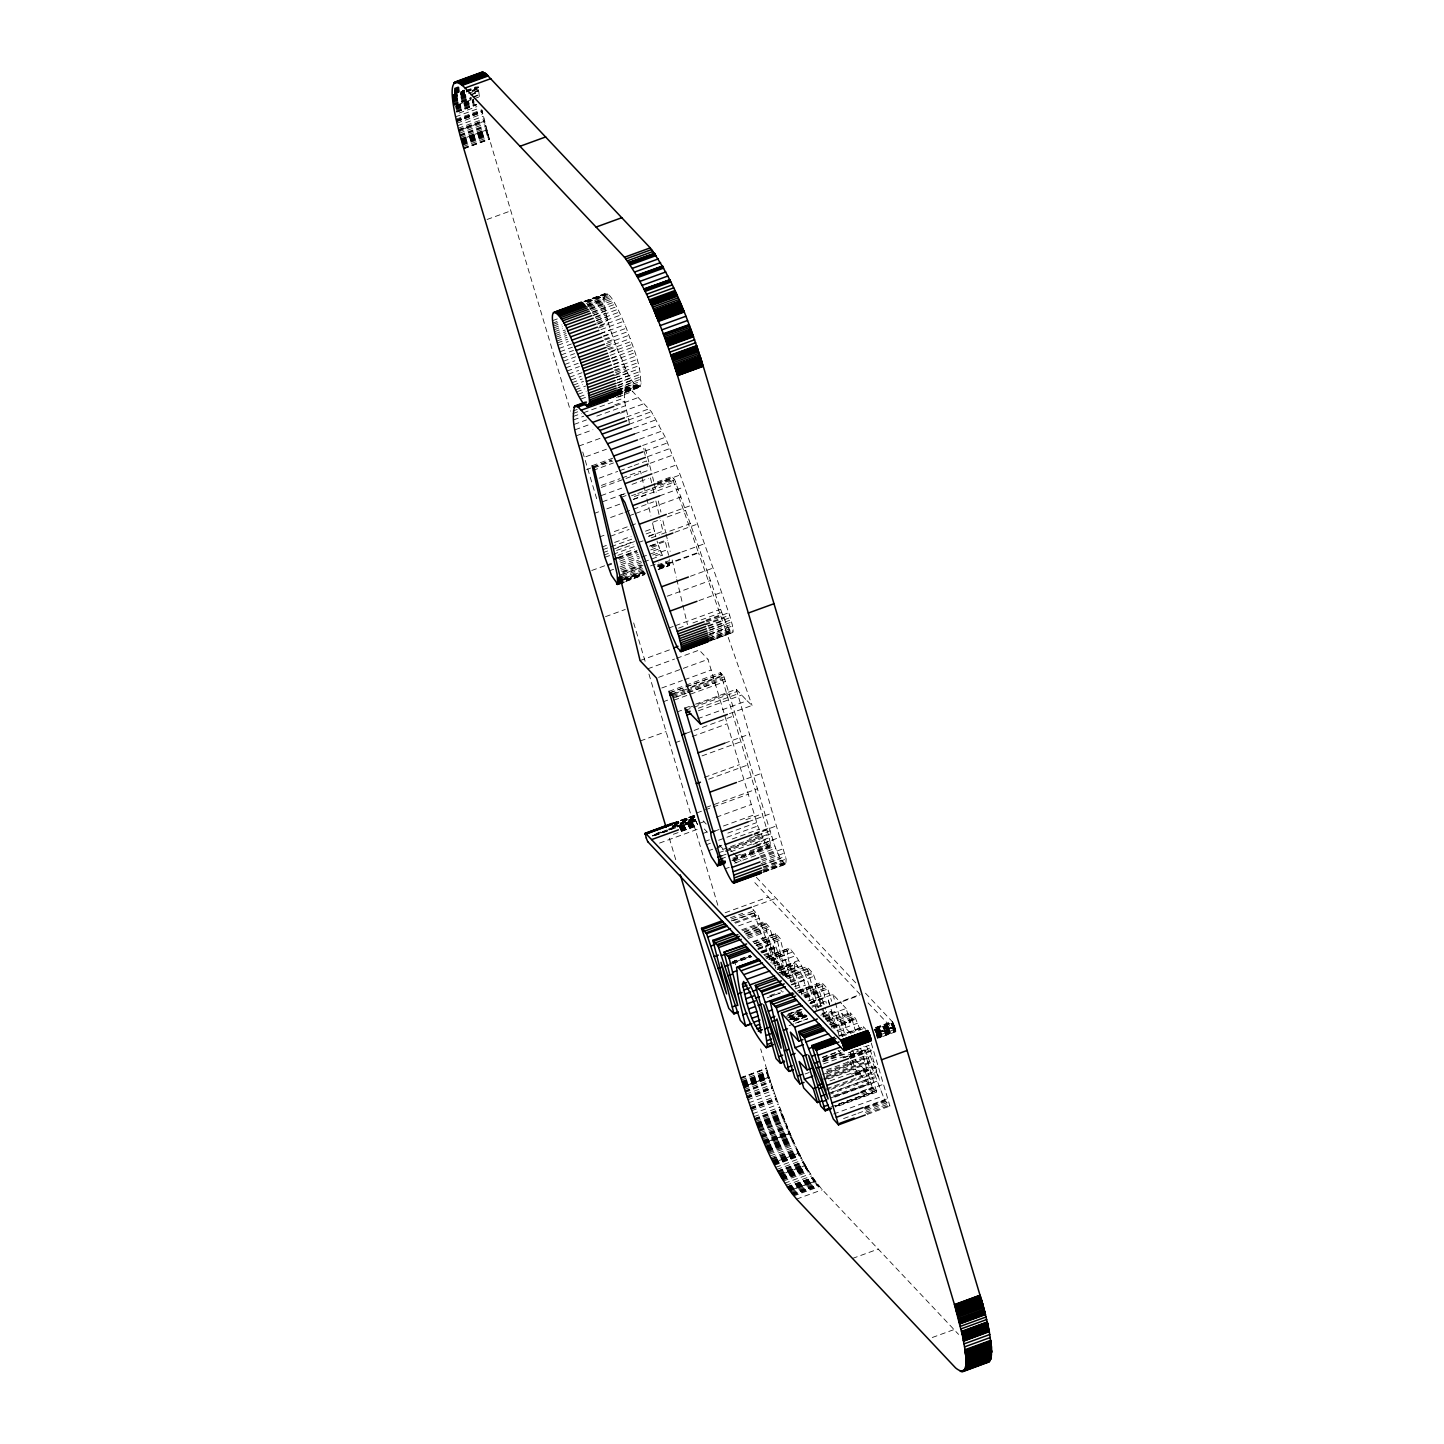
<?xml version="1.0" encoding="UTF-8"?>
<svg xmlns="http://www.w3.org/2000/svg" width="1444" height="1444" viewBox="0 0 1444 1444"><rect width="100%" height="100%" fill="white"/><g stroke="black" fill="none" stroke-linecap="round" stroke-linejoin="round"><path stroke-width="0.75" stroke-dasharray="5 3.75" d="M801.925 994.97L794.958 971.433L794.326 962.661L797.629 965.982L802.341 976.126L811.239 1004.248M603.863 298.727C607.076 279.27 624.963 325.423 626.371 328.167C632.689 346.921 642.454 366.595 640.378 386.721C628.23 384.339 624.729 362.336 618.537 352.3C612.076 335.008 605.198 317.319 603.863 298.727L587.401 304.72M629.367 423.2C627.743 411.666 621.371 398.616 626.191 387.281L629.584 388.255L651.388 411.702L665.287 437.279L680.214 474.914L729.617 615.18L732.595 625.902L732.92 632.418L709.961 641.064M658.59 569.496L669.24 565.651L669.33 558.99M731.873 860.678L769.652 847.177L770.302 843.097L768.244 834.217L720.43 672.633L685.449 685.358M877.248 1038.254L895.767 1031.215L878.818 1037.767M762.775 872.591L785.843 864.252L786.132 859.054L736.278 689.329L693.066 705.069M895.749 1031.666L879.125 1037.893M795.951 987.317L788.28 958.942L787.558 950.82L789.218 948.185C805.337 964.249 809.633 989.05 816.546 1010.114M895.677 1031.846L867.808 1002.623M871.292 1043.11L889.937 1106.14L884.775 1100.292L863.801 1046.467M860.101 1029.897L855.534 1018.453L850.155 1012.749L855.299 1030.529M454.427 88.21L458.38 86.766M454.373 89.005L460.311 86.857M454.337 89.853L460.275 87.687M454.318 90.43L460.257 88.283M454.318 90.9L460.257 88.734M454.3 91.369L462.224 88.481M454.318 91.73L462.224 88.68M454.318 91.947L462.242 89.077M454.318 92.254L462.242 89.384M454.337 92.56L462.242 89.69M454.337 92.921L462.261 90.033M454.355 93.3L462.279 90.412M454.373 93.698L464.264 90.088M454.373 93.824L464.264 90.214M452.405 94.907L464.282 90.593M452.441 95.484L464.318 91.153M466.304 90.43L476.195 86.839M452.477 96.062L464.354 91.73M466.34 91.008L478.217 86.694L479.444 97.308M452.513 96.549L464.372 92.055M466.376 91.514L478.253 87.2M452.532 96.802L464.408 92.416M466.394 91.766L478.253 87.38M452.568 97.289L464.427 92.669M466.394 91.947L478.271 87.633M452.586 97.578L464.463 93.264M472.387 90.376L478.325 88.228L472.405 90.665M452.622 97.867L464.481 93.373M452.658 98.354L464.535 94.04M472.459 91.153L478.397 89.005M452.73 99.113L466.592 94.059M468.56 93.337L478.469 89.745M452.802 99.871L466.665 94.817M474.571 91.947L478.542 90.503M452.856 100.304L464.715 95.882M474.625 92.38L478.578 90.846L474.661 92.759M452.893 100.683L466.719 95.358M452.947 101.08L468.777 95.322M470.762 94.6L478.668 91.712M453.001 101.495L468.831 95.719M470.816 94.997L478.722 92.127M453.091 102.199L468.921 96.441M453.199 103.102L469.029 97.344M453.326 104.022L471.141 97.542M473.127 96.82L479.047 94.654M453.398 104.509L471.195 97.921M473.181 97.308L479.101 95.033M453.452 104.907L471.267 98.427M453.542 105.556L471.358 99.058M457.604 104.762L479.372 96.838M455.69 105.954L473.506 99.474M455.762 106.333L473.578 99.853M455.835 106.856L473.632 100.232M455.889 107.145L473.704 100.665M455.961 107.614L473.776 101.116M456.033 108.065L473.849 101.585M456.087 108.372L473.885 101.784M456.16 108.751L473.939 102.073M456.268 109.347L474.083 102.867M456.43 110.249L474.228 103.769M456.593 111.152L474.408 104.672M456.683 111.675L476.448 104.365M456.719 111.838L476.502 104.636M456.773 112.109L476.556 104.907M459.084 113.065L476.881 106.585M455.582 116.82L479.336 108.174M456.087 119.184L481.809 109.816L488.866 137.144L570.542 411.107M456.304 120.195L482.043 110.827M456.34 120.339L482.061 110.971M456.448 120.827L482.115 111.206M456.503 121.079L482.224 111.729M456.575 121.368L482.296 112M456.629 121.657L482.368 112.289M456.99 123.173L482.711 113.823M457.567 125.7L483.307 116.332M458.199 128.281L483.939 118.913M458.524 129.617L484.263 120.249M458.614 129.942L484.336 120.574M458.705 130.285L484.426 120.917M458.759 130.501L484.48 121.134L458.813 130.736M459.048 131.639L484.769 122.271M459.445 133.191L485.166 123.823M459.86 134.743L485.581 125.375M460.04 135.447L485.78 126.079M460.221 136.133L485.96 126.783M460.564 137.397L486.303 128.047M460.925 138.678L486.646 129.31M461.069 139.256L486.808 129.888L461.123 139.418M461.196 139.689L486.935 130.339M461.322 140.104L487.007 130.61M461.376 140.357L487.115 130.989M461.502 140.808L487.242 131.44M461.629 141.259L487.368 131.909M461.791 141.783L487.512 132.433M461.954 142.378L487.675 133.01M462.116 142.956L487.855 133.588M462.261 143.461L488 134.093M462.387 143.877L488.108 134.509M462.567 144.508L488.234 134.942M462.766 145.194L488.487 135.826M463.145 146.494L488.866 137.144M463.542 147.829L489.263 138.462M463.759 148.606L489.462 139.147M463.795 148.696L489.516 139.328M487.079 219.47L510.833 210.842M584.242 301.291L605.848 293.258M583.881 301.597L606.516 293.367M585.957 301.128L604.476 294.395M586.697 301.236L607.274 293.746M585.668 301.922L604.206 295.19M587.546 301.868L608.141 294.377M587.546 302.175L604.007 296.182M586.444 303.547L609.079 295.316M587.347 304.594L610 296.363M587.419 305.749L603.899 299.756M588.304 305.821L610.938 297.572M587.491 306.796L603.953 300.803M552.583 320.64L558.756 318.384M589.278 307.193L611.931 298.962M589.766 308.33L604.17 303.078M590.307 308.745L612.942 300.496M552.871 323.059L556.987 321.561M589.91 309.576L604.332 304.323M553.07 324.449L559.243 322.211M591.354 310.424L613.989 302.193M553.341 326.127L559.514 323.889M592.455 311.904L604.801 307.41M592.527 312.464L615.162 304.215M553.666 327.896L561.896 324.9M592.78 313.673L605.126 309.178M593.881 314.9L616.516 306.67M554.045 329.755L562.276 326.759M593.141 315.532L605.505 311.038M554.46 331.705L562.691 328.709M595.632 316.723L605.92 312.969M595.253 317.536L617.888 309.305M554.929 333.726L565.218 329.99M596.083 318.745L606.39 315.009M596.643 320.333L619.296 312.103M555.362 335.55L565.651 331.795M596.534 320.568L606.823 316.814M555.814 337.318L566.102 333.582M596.986 322.337L607.274 318.601M598.051 323.294L620.703 315.045M556.301 339.159L566.589 335.405M597.473 324.178L607.762 320.424M556.824 341.037L567.113 337.3M600.036 325.315L608.285 322.319M599.459 326.362L622.111 318.131M557.366 342.968L567.654 339.232M598.538 327.987L608.827 324.25M558.034 345.224L568.322 341.488M600.903 329.611L623.537 321.362M559.027 348.491L571.373 343.997M600.199 333.51L610.487 329.755M600.271 333.708L624.963 324.719M560.055 351.722L572.402 347.228M603.285 335.983L611.516 332.986M603.736 336.398L626.371 328.167M561.12 354.935L573.485 350.441M604.35 339.214L612.581 336.217M605.126 339.918L627.761 331.669M562.221 358.13L574.568 353.636M607.509 341.65L613.682 339.394M606.48 343.473L629.115 335.243M563.341 361.271L575.687 356.776M606.57 345.531L614.801 342.535M605.65 347.553L630.342 338.564M564.55 364.538L574.838 360.783M607.78 348.798L616.01 345.802M608.718 349.647L631.353 341.398M565.795 367.823L578.16 363.328M611.083 351.343L617.256 349.087M609.693 352.462L632.328 344.232M567.077 371.036L579.423 366.541M610.289 355.296L633.284 347.065M611.534 358.112L634.187 349.863M568.34 374.158L578.647 370.422M611.57 358.437L619.801 355.441M612.4 360.91L635.053 352.661M569.622 377.209L581.986 372.714M612.852 361.469L621.082 358.473M613.411 364.285L636.064 356.054M570.903 380.097L581.192 376.361M614.115 364.375L622.364 361.379M572.059 382.678L582.347 378.924M613.231 367.697L623.519 363.942M614.368 367.715L637.021 359.466M573.214 385.151L583.502 381.397M614.368 370.169L624.674 366.415M615.234 370.982L637.869 362.733M574.351 387.515L582.582 384.519M615.505 372.534L625.812 368.78M615.992 374.086L638.627 365.837M575.47 389.754L585.759 386.017M614.584 375.53L626.931 371.036M614.584 377.768L639.277 368.78M576.571 391.884L584.802 388.887M615.667 377.642L628.032 373.148M617.202 379.808L639.854 371.577M577.889 394.32L586.12 391.324M617.003 380.079L629.349 375.584M617.689 382.57L640.342 374.339M579.351 396.847L587.582 393.851M616.408 383.364L630.811 378.129M618.068 385.097L640.703 376.866M580.741 399.085L586.914 396.847M617.797 385.602L632.201 380.368M618.321 387.389L640.956 379.14M617.039 388.255L633.519 382.263M616.389 390.169L641.082 381.18M618.267 389.826L634.728 383.833M617.96 390.277L626.191 387.281M617.364 390.855L627.671 387.118M617.111 391.468L625.342 388.472M616.408 391.938L641.1 382.949M617.31 391.775L635.847 385.025M616.353 392.967L641.046 383.978M616.57 393.111L636.678 385.963M618.339 392.912L640.974 384.664M616.48 393.833L637.057 386.342M618.231 393.526L640.883 385.295M616.841 394.158L637.436 386.667M617.202 394.447L640.739 385.837M573.033 410.98L577.167 409.482M617.653 394.717L640.576 386.306M617.743 394.97L640.378 386.721M616.624 395.746L640.071 387.136M616.299 397.407L632.761 391.414M572.979 413.525L579.152 411.287M618.249 397.046L624.44 394.808M573.124 416.504L581.354 413.507M583.412 412.767L624.584 397.786M573.467 419.933L583.773 416.197M614.639 404.952L624.927 401.215M615.866 405.692L638.501 397.443M574.134 424.41L586.481 419.915M596.787 416.161L625.595 405.674M621.624 411.829L644.277 403.58M575.145 429.752L589.549 424.5M620.415 413.273L626.606 411.017M626.479 417.063L649.114 408.814M576.445 435.745L592.906 429.752M628.754 419.933L651.388 411.702M629.115 424.283L653.807 415.294M578.882 446.052L601.516 437.821M633.772 427.893L656.406 419.644M634.566 433.904L659.276 424.915M585.831 456.719L606.426 449.228M639.638 439.156L662.291 430.908M642.634 445.51L665.287 437.279M592.112 465.708L612.707 458.217M593.087 466.737L611.624 459.986M586.589 469.571L590.704 468.073M592.762 467.333L611.299 460.582M594.116 467.82L612.635 461.087M645.107 451.033L667.742 442.803M592.906 470.437L613.483 462.946M647.49 456.683L670.124 448.434M599.17 478.181L617.689 471.43M619.747 470.69L632.093 466.195M634.151 465.437L646.515 460.943L647.796 466.484M650.143 463.289L672.796 455.04M601.426 485.401L619.945 478.668M622.003 477.91L640.522 471.177L645.937 494.624L633.591 499.119M601.318 487.422L648.663 470.184M653.915 473.109L676.55 464.878M601.155 495.617L621.732 488.126M632.021 484.372L648.5 478.379M602.455 501.79L616.859 496.537M618.916 495.797L627.147 492.801M620.342 495.364L626.515 493.108M657.399 481.881L671.803 476.628L674.781 480.004L722.379 614.205L728.985 629.169L732.613 632.815M656.19 483.541L672.669 477.549M657.562 483.162L680.214 474.914M621.949 497.061L626.064 495.563M656.93 484.318L673.409 478.325M657.598 485.04L674.077 479.047M631.551 495.743L635.667 494.245M637.725 493.487L650.071 488.993M652.146 488.252L674.781 480.004M634.385 496.556L675.557 481.574M594.477 513.342L598.61 511.844M606.841 508.848L621.245 503.613M633.194 499.588L676.424 483.866M659.709 495.815L684.42 486.827M610.595 517.512L622.942 513.017M624.999 512.259L631.172 510.021M633.23 509.263L653.825 501.772M629.548 515.652L633.663 514.154M635.721 513.396L681.008 496.916M599.91 536.807L604.025 535.309M614.314 531.572L628.736 526.32M630.793 525.58L636.966 523.324M668.337 513.667L690.99 505.436M610.505 536.229L629.043 529.479M652.778 522.259L658.951 520.002M667.182 517.006L685.701 510.273M602.256 546.933L606.372 545.435M614.602 542.439L631.082 536.446M645.486 531.193L653.717 528.197L651.84 520.111M602.888 549.677L609.061 547.42M611.119 546.68L631.714 539.19M646.118 533.937L654.349 530.941L653.717 528.197M603.574 552.474L607.689 550.976M617.978 547.222L634.439 541.229M648.861 535.995L655.034 533.738L654.349 530.941M613.538 549.189L634.133 541.699M648.537 536.464L662.94 531.212L660.413 520.418M604.206 554.965L608.321 553.467M616.57 550.471L633.032 544.478M638.952 542.348L643.067 540.85M651.298 537.854L659.529 534.858M661.587 534.118L690.413 523.612M604.856 557.312L611.029 555.056M613.086 554.316L635.739 546.067M674.926 532.276L697.56 524.046M617.942 555.29L634.403 549.298M617.761 557.691L636.281 550.94M650.684 545.706L665.088 540.453L668.572 555.29M618.628 557.456L637.147 550.706M649.511 546.211L657.742 543.215L657.056 541.049M618.212 558.539L636.75 551.807M651.154 546.554L667.615 540.561M619.241 559.333L637.779 552.583M652.183 547.348L658.356 545.092L657.742 543.215M591.733 570.488L611.516 563.286M607.527 565.651L611.642 564.153M619.873 561.156L638.41 554.406M650.757 549.911L658.987 546.915L658.356 545.092M620.523 562.925L639.042 556.175M653.446 550.94L659.619 548.684L662.904 556.626M621.155 564.64L639.692 557.889M641.75 557.149L647.923 554.893M649.981 554.153L660.269 550.399M609.458 570.795L613.592 569.297M619.927 566.969L638.447 560.218M652.688 555.056L667.272 549.731M620.415 568.629L640.992 561.138M655.414 555.904L661.587 553.648M621.064 570.145L641.659 562.655M643.717 561.915L649.89 559.658M651.948 558.918L662.236 555.164M621.732 571.607L640.27 564.857M623.303 571.77L641.822 565.037M622.418 572.997L642.995 565.506M681.875 551.987L704.51 543.738M619.602 575.217L642.237 566.969M623.104 574.351L641.623 567.618M621.985 576.21L642.562 568.719M650.54 565.904L658.789 562.907M622.22 577.799L642.977 570.073M657.219 565.073L669.565 560.579M625.053 577.817L643.591 571.066M657.995 565.831L666.226 562.835L669.24 565.651M622.364 579.206L645.017 570.976M657.363 566.481L669.709 561.987M623.555 579.405L644.15 571.914M658.554 566.68L666.785 563.683M659.132 566.716L700.304 551.734M622.418 580.434L645.071 572.203M659.475 567.149L698.571 552.926L671.803 476.628M626.209 579.459L644.728 572.726M659.132 567.474L667.381 564.478M626.515 579.748L645.053 572.997M659.457 567.763L669.745 564.008M626.479 580.199L645.306 573.394M659.421 568.214L669.709 564.46M626.407 580.578L644.945 573.846M659.348 568.593L669.637 564.857M626.281 581.029L644.8 574.279M658.157 569.315L669.493 565.29M625.649 581.481L644.529 574.64M690.449 576.264L713.083 568.034M605.487 616.66L625.288 609.458M667.2 596.21L710.43 580.47M699.004 600.56L721.639 592.311M669.113 627.941L673.229 626.443M675.287 625.703L720.574 609.224M678.499 628.176L684.673 625.92M692.903 622.924L721.711 612.437M705.899 620.198L722.379 614.205M706.152 620.956L728.787 612.725M706.585 621.967L723.047 615.974M704.925 624.169L729.617 615.18M705.376 624.891L723.913 618.158M707.74 625.793L730.393 617.545M708.318 626.317L724.78 620.324M708.426 628.05L731.079 619.819M709.203 628.393L725.664 622.4M709.022 630.216L731.675 621.985M709.997 630.216L726.458 624.223M708.697 632.598L732.18 624.007M709.437 634.078L727.975 627.328M709.961 634.151L732.595 625.902M708.842 635.089L725.321 629.097L698.571 552.926M640.053 660.594L670.918 649.349M708.39 636.66L732.902 627.671M708.408 638.23L733.101 629.241M709.365 638.194L729.942 630.703M708.481 639.602L733.173 630.613M710.231 639.349L730.808 631.858M708.408 640.685L733.119 631.696M708.896 640.793L731.53 632.562M709.491 641.118L732.92 632.418M647.778 668.807L674.529 659.06M676.604 658.32L699.239 650.071L707.993 659.366L757.775 826.004L764.815 841.96L769.652 847.177M658.59 677.344L707.993 659.366M661.767 687.994L682.344 680.503M684.42 679.763L711.17 670.016M668.987 691.351L683.391 686.117M669.24 692.921L683.644 687.687M685.701 686.929L720.7 674.204M670.215 692.669L721.675 673.951M671.442 693.968L683.788 689.474M692.037 686.478L722.903 675.25L724.058 676.821L769.129 827.99C773.677 839.939 775.627 856.057 785.843 864.252M674.059 693.788L721.404 676.55M672.597 695.557L684.943 691.062M687.019 690.304L724.058 676.821M672.687 696.802L685.034 692.308M687.091 691.568L722.072 678.824M673.301 697.885L685.647 693.391M687.705 692.633L724.762 679.149M663.554 701.64L667.669 700.141M675.918 697.145L686.207 693.409M688.265 692.651L715.015 682.922M673.969 700.159L725.429 681.442M684.817 708.065L691.008 705.809M677.435 711.802L681.568 710.304M689.799 707.307L728.895 693.066M685.358 710.34L691.532 708.083M693.589 707.343L736.819 691.604M698.373 708.228L737.487 694.004M698.445 710.791L741.674 695.051M697.651 718.733L747.053 700.755L752.053 705.43L729.419 713.661M640.36 740.952L666.081 731.603M685.864 733.408L733.209 716.17M675.756 742.523L679.871 741.025M692.217 736.53L727.198 723.787M724.726 743.173L749.436 734.184M702.001 755.898L743.173 740.916M704.401 777.395L739.4 764.67M708.661 779.218L747.757 764.995M738.516 781.745L761.15 773.497M705.972 807.485L757.432 788.767M696.748 812.954L702.921 810.698M704.979 809.958L711.152 807.701M713.21 806.961L748.209 794.218M672.236 823.351L694.961 815.12M672.399 823.405L695.124 815.246M674.023 823.26L694.6 815.661M674.041 823.658L694.618 815.968M674.095 823.964L694.654 816.293M674.131 824.181L694.708 816.69M674.204 824.542L694.763 816.925M674.258 824.831L694.817 817.178M672.29 825.986L694.889 817.521M672.362 826.275L694.961 817.827M672.453 826.582L695.106 818.333M672.543 826.907L695.196 818.658M672.651 827.231L695.286 818.983M656.28 833.531L660.395 832.033M668.626 829.037L695.376 819.308M654.312 834.596L695.485 819.614M652.381 835.715L695.557 819.831M652.507 836.058L695.665 820.156M654.601 835.426L695.809 820.535L679.456 826.852M654.692 835.661L671.153 829.668M695.99 821.058L679.528 827.051L696.116 821.383M679.709 827.538L696.243 821.708M679.853 827.881L696.315 821.889M679.925 828.062L696.441 822.196M680.034 828.333L696.586 822.52M680.16 828.603L696.712 822.845M680.304 828.946L697.001 823.098M680.449 829.253L696.983 823.405M680.593 829.542L697.109 823.658M680.684 829.758L697.235 823.928M680.81 829.993L697.362 824.181M699.817 823.224L703.932 821.726M716.278 817.232L751.277 804.488M680.99 830.336L697.542 824.488M681.135 830.589L697.687 824.759M681.315 830.896L695.809 825.769M681.46 831.094L695.9 825.914M673.355 834.289L696.098 826.167M659.529 843.097L698.643 828.856M702.867 833.495L706.982 831.997M723.462 826.004L754.328 814.759M714.961 831.022L719.076 829.524M745.826 819.777L762.306 813.784M748.173 821.817L772.883 812.828M705.213 841.329L709.329 839.83M727.848 833.098L756.674 822.611M706.315 844.74L710.43 843.242M718.679 840.246L757.775 826.004M732.216 839.018L758.966 829.289M717.668 846.726L721.783 845.227M754.725 833.242L769.129 827.99M708.589 850.715L712.704 849.216M753.876 834.235L776.746 825.788M715.592 848.549L721.765 846.292M754.689 834.307L767.053 829.813M754.598 835.95L760.771 833.693M749.4 838.386L769.977 830.896M722.415 849.632L761.529 835.39M729.13 848.44L768.244 834.217M719.383 852.52L723.498 851.021M725.556 850.281L770.843 833.802M725.718 851.509L762.775 838.025M730.61 851.761L771.764 836.78M721.982 855.696L726.097 854.198M752.865 844.451L769.327 838.459M756.584 844.957L764.815 841.96M755.447 846.202L780.157 837.213M721.35 858.747L725.466 857.249M755.573 846.473L772.811 840.011M755.88 848.332L770.302 843.097M735.736 856.075L741.909 853.837M750.14 850.841L766.602 844.848M732.758 858.223L773.93 843.242M732.992 859.27L770.374 845.462M733.209 859.595L770.266 846.112M733.047 860.101L770.103 846.617M733.859 861.22L775.031 846.238M734.617 863.169L775.789 848.188M725.105 868.837L729.22 867.339M760.104 856.111L776.565 850.119M760.916 856.888L783.551 848.639M760.916 858.007L777.377 852.014M761.674 859.703L778.135 853.711M762.143 861.202L784.778 852.953M761.168 863.602L779.688 856.87M760.898 865.263L785.59 856.274M762.125 865.371L780.663 858.638M763.064 866.942L781.583 860.209M763.497 867.303L786.132 859.054M763.93 868.277L782.449 861.526M762.576 869.974L786.42 861.617M763.244 870.75L783.839 863.259M763.858 871.328L784.435 863.837M763.696 871.616L786.33 863.368M764.381 871.689L784.958 864.198M725.141 912.752L768.37 897.031M753.461 906.525L776.096 898.276M730.339 917.806L742.703 913.312M731.458 918.998L754.111 910.767M731.296 920.857L753.93 912.608L752.992 909.576L758.064 914.954L775.825 968.509M733.119 920.767L755.772 912.518M734.671 922.409L757.306 914.16M735.411 923.203L758.064 914.954M738.606 925.839L759.183 918.348M741.674 929.846L764.309 921.597L769.381 926.994L786.565 978.527M742.523 930.73L765.158 922.499M744.328 931.506L764.905 924.016L764.309 921.597M744.093 932.409L766.728 924.16M745.718 933.347L762.179 927.355M745.718 934.142L768.352 925.893M746.747 935.225L769.381 926.994M747.848 935.441L760.194 930.947M747.432 937.102L770.067 928.871M748.317 938.383L766.854 931.633M752.811 941.687L775.464 933.456L780.157 938.419L791.312 983.563M753.335 942.354L775.969 933.961M754.255 943.69L772.775 936.957M754.707 943.672L777.341 935.423M755.934 945.08L776.511 937.589M756.313 945.387L778.948 937.138M756.855 945.423L769.219 940.928M757.504 946.65L780.157 938.419M758.082 948.185L780.717 939.954M758.046 948.852L772.522 943.672L782.612 974.393M758.01 949.484L768.298 945.73M732.162 961.884L750.681 955.152M760.988 951.397L773.334 946.903L772.45 943.6M731.964 962.444L750.483 955.693M760.771 951.957L771.06 948.203L764.905 924.016M729.274 964.014L749.851 956.524M762.215 952.029L778.677 946.037M732.577 963.238L751.367 956.542M761.403 952.751L774.002 948.311M733.155 963.473L751.674 956.74M761.963 952.986L776.367 947.751M763.732 954.737L771.962 951.74L771.06 948.203M764.345 955.603L774.634 951.849L773.334 946.903M766.583 956.415L789.218 948.185M765.446 957.011L788.081 948.762M767.522 956.686L775.753 953.69M766.277 958.148L790.969 949.159M766.981 958.311L787.558 950.82M769.309 958.942L784.038 953.581M768.659 959.646L781.005 955.152M770.699 960.007L793.334 951.776M771.168 960.242L787.63 954.249M771.276 961.144L777.45 958.906M772.937 962.751L777.053 961.253L774.634 951.849M772.576 964.014L795.951 955.621M773.858 964.195L788.28 958.942M775.049 965.567L779.164 964.069M777.413 967.39L783.587 965.152L775.464 933.456M778.063 967.967L798.658 960.477M777.865 968.653L794.326 962.661M777.125 969.321L795.102 962.751M777.486 969.556L793.947 963.563M779.796 969.917L796.276 963.924M779.543 970.639L793.947 965.386M779.11 972.733L797.629 965.982M778.857 972.931L785.031 970.693L783.587 965.152M781.944 972.534L794.29 968.04M780.843 973.653L801.42 966.162M780.59 974.321L784.706 972.823M782.666 974.772L799.128 968.78M784.128 974.917L806.763 966.668L813.08 973.382L825.643 1009.212M782.612 975.927L794.958 971.433M785.518 976.379L808.153 968.148M785.175 976.722L789.29 975.223M786.836 976.884L807.413 969.393L806.763 966.668M786.294 977.426L800.698 972.191M787.576 978.581L810.228 970.35M789.994 980.62L812.142 972.39M790.446 981.613L813.08 973.382M791.005 982.335L797.178 980.079M791.438 984.465L814.091 976.216M791.637 984.952L806.907 979.465M769.851 995.62L778.081 992.624M794.561 986.631L798.676 985.133M770.139 996.54L780.428 992.804M767.143 997.804L783.605 991.811M795.319 988.833L805.626 985.097M798.207 990.512L821.528 982.335L827.791 988.996L831.69 1001.36M797.178 991.234L809.543 986.739M799.85 990.656L812.196 986.162M798.622 992.064L822.575 983.454M799.29 992.461L821.925 984.23L821.528 982.335M798.965 992.912L807.196 989.916M801.871 993.743L824.506 985.512M803.983 994.844L816.347 990.349M803.875 995.891L826.528 987.642M804.597 996.396L817.069 991.847L815.102 986.071L822.322 1010.926M804.777 996.956L823.297 990.205M805.138 997.226L827.791 988.996M805.427 997.822L819.831 992.569M808.062 1000.999L829.163 993.165M811.239 1001.919L819.47 998.923L817.069 991.847M810.192 1002.605L832.845 994.356L841.708 1003.779M810.553 1002.75L824.975 997.497M809.795 1003.67L822.141 999.176M810.319 1003.779L814.434 1002.28M788.316 1013.887L800.662 1009.392M789.633 1013.814L801.998 1009.32M787.142 1015.078L801.601 1009.897M811.835 1006.089L828.369 1000.169L829.542 1004.103M786.402 1016.377L801.835 1010.926M812.124 1007.19L823.441 1002.894M789.399 1016.179L801.745 1011.684M789.218 1016.702L801.582 1012.208M815.986 1006.973L824.217 1003.977M787.774 1017.623L802.178 1012.388M788.929 1017.93L803.333 1012.677M817.737 1007.443L821.853 1005.945L819.47 998.923M790.446 1018.345L802.792 1013.85M789.868 1019.103L802.214 1014.609M789.904 1019.626L804.308 1014.374M789.778 1019.861L804.904 1014.446M792.16 1019.482L806.564 1014.229M843.729 1000.53L860.209 994.537L753.1 880.822M792.395 1019.771L806.817 1014.518M842.863 1001.432L859.324 995.439M794.11 1019.735L806.673 1015.258M794.76 1020.457L807.106 1015.962M793.279 1021.251L807.683 1015.998M793.496 1021.413L807.9 1016.161M795.373 1023.2L807.719 1018.706M789.074 1025.637L807.611 1018.904M822.015 1013.652L828.188 1011.414L830.878 1022.514M820.733 1015.204L831.708 1011.269L830.083 1005.908M822.484 1016.089L834.831 1011.594L842.43 1036.214M823.513 1016.72L846.148 1008.49L850.281 1022.37L833.82 1028.363M823.712 1017.099L827.827 1015.601L826.365 1011.341M825.39 1018.417L829.506 1016.919M825.39 1019.41L841.852 1013.417L850.281 1022.37M826.239 1019.644L832.43 1017.388L831.022 1011.468M827.629 1020.475L833.802 1018.237L831.708 1011.269M827.394 1021.089L850.155 1012.749M828.387 1021.901L851.021 1013.67M829.632 1023.236L852.267 1014.988M829.614 1024.572L833.729 1023.074L832.43 1017.388M830.986 1024.68L853.639 1016.432M832.177 1025.926L854.812 1017.677M831.708 1026.377L835.823 1024.879L833.802 1018.237M832.899 1026.702L855.534 1018.453M833.729 1027.027L852.249 1020.294M833.224 1027.388L855.877 1019.157M836.888 1030.727L857.483 1023.236M838.26 1031.955L846.491 1028.958L854.451 1037.406M838.657 1035.745L863.35 1026.756L865.714 1029.265M839.108 1036.214L863.801 1027.226M840.949 1035.835L863.35 1026.756M842.014 1036.377L864.667 1028.146M875.714 1027.514L892.175 1021.522L895.424 1029.175L876.941 1036.07M875.822 1027.641L892.392 1021.792M876.021 1027.911L892.554 1022.045M740.736 1077.675L766.457 1068.307L760.681 1048.922M876.147 1028.11L892.753 1022.352M740.808 1077.91L766.457 1068.307M876.382 1028.489L892.897 1022.605M874.432 1029.464L893.024 1022.821M874.559 1029.698L893.168 1023.092M741.025 1078.632L766.529 1068.542M874.703 1029.969L893.349 1023.471M874.829 1030.222L893.475 1023.742M874.956 1030.493L893.547 1023.886M875.082 1030.763L893.637 1024.103M741.422 1079.968L767.143 1070.6L766.746 1069.264M875.263 1031.16L893.782 1024.428M875.407 1031.503L893.926 1024.753M875.533 1031.828L894.107 1025.222M875.714 1032.279L894.233 1025.529M741.819 1081.303L767.558 1071.935L767.143 1070.6M875.84 1032.586L894.359 1025.836M877.988 1032.117L894.504 1026.215M742.036 1081.971L767.558 1071.935M878.096 1032.406L894.558 1026.413M742.108 1082.188L767.757 1072.603M878.169 1032.604L894.63 1026.612M894.702 1026.792L876.255 1033.76L894.829 1027.153M742.234 1082.639L767.829 1072.838M742.378 1083.072L767.973 1073.271M876.418 1034.229L894.937 1027.496M876.526 1034.572L895.045 1027.839M742.541 1083.596L768.1 1073.722M876.616 1034.915L895.154 1028.164M876.707 1035.222L895.244 1028.471M742.721 1084.209L768.262 1074.228M876.797 1035.51L895.316 1028.778M876.869 1035.781L895.388 1029.049M742.902 1084.805L768.461 1074.841M877.013 1036.377L895.497 1029.482L895.767 1031.215M743.082 1085.346L768.641 1075.437M877.049 1036.611L895.551 1029.734M877.122 1036.9L895.605 1030.023M743.227 1085.834L768.804 1075.979M877.176 1037.243L895.659 1030.276M743.389 1086.321L768.966 1076.466M822.25 1057.315L840.787 1050.582M877.212 1037.478L895.713 1030.619M769.201 1077.206L743.461 1086.574L769.111 1076.953M822.773 1057.477L839.235 1051.485M877.248 1037.893L895.749 1030.908M743.606 1087.025L769.237 1077.35M743.75 1087.476L769.345 1077.657M823.802 1058.56L840.552 1052.784L824.091 1058.777M743.967 1088.126L769.49 1078.108M823.585 1059.481L842.105 1052.748M822.665 1060.329L841.184 1053.597M744.4 1089.498L770.121 1080.13L769.688 1078.758M822.647 1061.448L843.224 1053.958M851.455 1050.961L857.628 1048.705M823.603 1061.827L868.891 1045.348L879.54 1080.22L830.083 1098.144M744.851 1090.87L770.573 1081.502L770.121 1080.13M745.086 1091.592L770.573 1081.502M745.339 1092.404L770.807 1082.224M823.549 1063.903L858.548 1051.178L855.895 1048.362M842.953 1057.838L869.703 1048.109M843.657 1057.856L864.234 1050.366L863.205 1046.954M849.271 1056.232L867.808 1049.481L879.54 1080.22M745.916 1094.137L771.637 1084.769L771.078 1083.036M849.415 1056.665L861.761 1052.171M849.234 1057.441L865.714 1051.449M805.102 1073.975L809.218 1072.477M850.57 1057.838L873.223 1049.589M746.494 1095.87L772.215 1086.502L771.637 1084.769M850.047 1058.687L870.624 1051.196M746.819 1096.862L772.558 1087.494L772.215 1086.502M746.909 1097.115L772.558 1087.494M746.999 1097.368L772.648 1087.765M747.126 1097.765L772.739 1088.018M747.27 1098.162L772.865 1088.397M826.726 1069.842L865.822 1055.618L864.234 1050.366M747.812 1099.732L773.533 1090.382L772.991 1088.794M826.455 1071.394L867.609 1056.412M827.304 1072.188L870.533 1056.466M822.809 1074.462L872.212 1056.485M826.672 1074.174L851.364 1065.185L850.155 1061.232M748.858 1102.765L774.58 1093.397L773.533 1090.382M826.293 1076.015L867.465 1061.033L865.822 1055.618M826.275 1077.007L869.505 1061.268M749.905 1105.779L775.645 1096.411L774.58 1093.397M822.936 1079.155L872.338 1061.178M824.38 1079.607L873.782 1061.629M828.405 1078.939L855.155 1069.21L868.909 1083.812L833.91 1096.556M750.555 1107.584L776.276 1098.216L775.645 1096.411M750.663 1107.927L776.276 1098.216M750.79 1108.252L776.403 1098.559M750.898 1108.577L776.511 1098.902M751.024 1108.884L776.746 1099.534C789.074 1130.742 800.084 1163.972 822.322 1189.73L958.581 1334.4M751.187 1109.371L776.854 1099.841M830.047 1080.906L871.328 1065.979M751.674 1110.689L777.395 1101.339M851.527 1074.21L874.162 1065.961M868.909 1083.812L864.775 1069.932L854.487 1073.686L866.851 1069.264M854.74 1074.156L875.317 1066.665M855.841 1074.462L872.302 1068.47M855.678 1074.932L878.313 1066.683M855.732 1075.239L870.136 1069.986M752.775 1113.685L778.496 1104.335M826.582 1088.758L875.985 1070.78M825.39 1090.364L876.851 1071.647M753.876 1116.681L779.616 1107.313M831.094 1089.317L874.306 1073.596M754.562 1118.504L780.302 1109.136M754.689 1118.847L780.428 1109.479M754.833 1119.19L780.554 1109.84M754.905 1119.425L780.699 1110.201M828.351 1093.505L877.753 1075.527M755.194 1120.147L780.915 1110.779M831.221 1092.494L872.375 1077.513M828.982 1094.534L878.385 1076.556M755.663 1121.374L781.384 1112.024M756.133 1122.62L781.872 1113.252M756.457 1123.432L782.179 1114.064M756.548 1123.685L782.287 1114.317M833.657 1095.707L870.714 1082.224M756.656 1123.937L782.377 1114.587M756.71 1124.082L782.431 1114.732M756.818 1124.371L782.54 1115.003M757.071 1125.02L782.81 1115.67M834.867 1097.097L873.981 1082.874M757.342 1125.688L783.063 1116.32M757.486 1126.085L783.226 1116.717M757.577 1126.302L783.316 1116.934M757.793 1126.843L783.514 1117.476M758.01 1127.385L783.731 1118.017M758.28 1128.089L784.02 1118.721M861.96 1091.104L872.248 1087.35L876.707 1092.097L835.553 1107.079M758.66 1129.027L784.381 1119.66M860.209 1092.169L872.555 1087.675M860.895 1092.476L883.548 1084.227M759.039 1129.966L784.76 1120.598M860.985 1093L875.443 1087.801M759.255 1130.526L785.031 1121.266M759.562 1131.284L785.301 1121.916M862.014 1094.083L874.36 1089.588M760.14 1132.674L785.861 1123.306M838.35 1104.191L875.407 1090.707M830.95 1106.988L880.353 1089.011M835.3 1106.212L876.472 1091.231L867.465 1061.033M835.101 1106.609L876.273 1091.628M760.699 1134.045L786.42 1124.677M761.132 1135.128L786.872 1125.76M761.385 1135.742L787.124 1126.392M761.656 1136.374L787.377 1127.006M761.836 1136.807L787.558 1127.439M761.89 1136.951L787.684 1127.746M762.197 1137.673L787.919 1128.305M762.703 1138.901L788.442 1129.533M833.693 1113.974L883.096 1095.996M763.226 1140.11L788.947 1130.76M763.569 1140.904L789.345 1131.663M763.659 1141.121L789.381 1131.771M763.768 1141.392L789.489 1132.024M763.984 1141.879L789.706 1132.529M764.183 1142.384L789.922 1133.017M790.048 1133.323L764.327 1142.691L790.103 1133.45M764.508 1143.125L790.247 1133.757M764.652 1143.449L790.373 1134.081M865.173 1106.808L887.825 1098.559M764.887 1144.009L790.626 1134.641M864.18 1107.783L884.775 1100.292M864.523 1108.487L885.1 1100.996M765.32 1145.002L791.059 1135.634M865.173 1109.191L885.75 1101.7M765.753 1145.995L791.492 1136.627M766.042 1146.626L791.763 1137.258M843.585 1118.559L855.931 1114.064M857.989 1113.306L886.815 1102.819M766.15 1146.879L791.872 1137.511M766.457 1147.583L792.178 1138.215M865.389 1112.349L888.042 1104.119M766.764 1148.287L792.503 1138.919M767.053 1148.937L792.792 1139.569M767.306 1149.496L793.045 1140.146M866.508 1113.541L889.161 1105.31M767.558 1150.074L793.298 1140.706M767.757 1150.489L793.55 1141.265M867.284 1114.371L890.027 1105.996M767.883 1150.778L793.604 1141.41M768.064 1151.175L793.785 1141.825M768.479 1152.095L794.2 1142.727M768.894 1152.98L794.615 1143.63M769.435 1154.171L795.157 1144.821M770.23 1155.922L795.969 1146.554M771.042 1157.619L796.781 1148.269M771.565 1158.756L797.305 1149.388M771.71 1159.027L797.431 1149.659M772.107 1159.857L797.828 1150.489M772.486 1160.669L798.225 1151.301M772.757 1161.211L798.55 1151.987M773.027 1161.77L798.749 1152.402M773.226 1162.185L799.092 1153.106L773.424 1162.601M773.37 1162.456L799.092 1153.106M773.623 1163.016L799.362 1153.648M773.822 1163.413L799.561 1154.063M774.002 1163.774L799.741 1154.406M774.128 1164.026L799.868 1154.677M774.255 1164.279L799.994 1154.929M774.345 1164.46L800.084 1155.092M774.688 1165.146L800.409 1155.778M775.771 1167.312L801.51 1157.944M776.854 1169.423L802.593 1160.055M777.648 1170.922L803.369 1161.572M777.756 1171.156L803.604 1162.005M777.955 1171.535L803.676 1162.167M778.081 1171.77L803.821 1162.402M778.515 1172.582L804.254 1163.214M778.948 1173.394L804.669 1164.026M779.291 1174.044L805.03 1164.676M779.453 1174.333L805.192 1164.965M779.616 1174.622L805.463 1165.47L779.814 1175.001M780.139 1175.578L805.86 1166.21M780.446 1176.138L806.185 1166.788M780.681 1176.553L806.456 1167.275M780.915 1177.004L806.654 1167.636M781.114 1177.347L806.835 1167.979M781.276 1177.636L807.015 1168.286M781.384 1177.835L807.106 1168.467M781.583 1178.196L807.322 1168.828M781.709 1178.394L807.539 1169.225M781.89 1178.719L807.719 1169.514M782.323 1179.459L808.044 1170.091M782.648 1180.037L808.387 1170.669M783.244 1181.048L808.983 1171.68M784.561 1183.25L810.301 1173.9M785.861 1185.343L811.6 1175.994M786.818 1186.824L812.575 1177.51M786.98 1187.076L812.719 1177.726M787.106 1187.275L812.846 1177.925M787.305 1187.564L813.026 1178.196M787.666 1188.105L813.387 1178.737M788.027 1188.647L813.748 1179.279M788.28 1189.026L814.019 1179.676M788.37 1189.17L814.109 1179.802M788.731 1189.676L814.452 1180.308M789.092 1190.181L814.813 1180.831M815.102 1181.228L789.381 1190.596L815.246 1181.427M789.742 1191.083L815.463 1181.715M790.391 1191.968L816.113 1182.6M791.023 1192.816L816.762 1183.448M791.583 1193.52L817.322 1184.152M791.872 1193.863L817.593 1184.513M792.16 1194.224L817.882 1184.856M792.377 1194.477L818.098 1185.109M792.503 1194.639L818.225 1185.271M793.063 1195.307L818.802 1185.939M793.622 1195.939L819.362 1186.571M796.601 1199.098L822.322 1189.73M852.501 1258.446L878.223 1249.078M932.264 1337.505L954.033 1329.581M720.43 672.633L722.903 675.25M736.278 689.329L747.053 700.755M703.174 820.842L706.206 824.073M729.003 848.26L732.036 851.491M733.552 853.115L741.151 861.166M756.349 877.302L856.256 983.382M865.497 993.201L892.175 1021.522M704.275 828.982L707.325 832.231M719.527 845.191L724.112 850.047M733.263 859.776L736.314 863.007M843.188 1005.349L846.148 1008.49M864.775 1069.932L855.895 1060.51L852.953 1050.636M838.007 1050.167L840.264 1052.568M780.951 990.422L782.486 992.046M847.772 1061.376L851.364 1065.185M665.63 561.824L666.226 562.835M866.526 1046.232L867.808 1049.481M658.987 546.915L659.619 548.684M725.321 629.097L752.053 705.43M827.25 1021.54L822.43 1007.641M753.93 912.608L771.168 963.04M827.827 1015.601L832.087 1028.2M838.838 1034.716L835.823 1024.879M860.588 1048.272L872.248 1087.35M841.852 1013.417L846.491 1028.958M832.845 994.356L834.758 1000.782M835.39 1002.912L844.957 1034.987M850.047 1052.098L855.155 1069.21M582.744 452.026L597.509 501.555M633.681 622.924L645.757 663.41M648.934 674.059L718.859 908.655M734.31 960.477L735.61 964.791M669.312 838.134L676.406 861.869M822.881 1012.858L823.982 1016.702M807.413 969.393L818.315 1007.605M785.031 970.693L786.475 976.162M774.868 963.04L771.962 951.74M655.034 533.738L655.666 536.229M650.991 470.473L645.576 449.102L643.573 446.972L644.096 450.131M777.053 961.253L779.218 969.826M828.314 1000.096L829.596 1005.457M652.616 476.881L653.645 481.285M654.168 483.469L656.226 492.26M658.302 501.032L660.901 512.024M662.958 520.797L665.558 531.789M666.063 533.973L670.16 551.337M672.2 559.965L676.261 577.203M676.767 579.351L682.362 603.069M682.868 605.216L687.434 624.62M650.486 477.964L651.84 483.812M652.85 488.108L654.367 494.57M655.883 501.032L659.908 518.252M644.367 451.719L645.215 455.401M646.93 498.884L650.883 515.941M833.729 1023.074L834.614 1026.973M821.925 984.23L826.275 1003.219"/><path stroke-width="1.5" d="M742.487 984.122L743.642 981.487C753.389 996.54 759.129 1015.186 760.952 1032.947C749.635 1021.143 746.367 1000.421 742.487 984.122L746.602 982.624M738.083 1012.406L733.967 1013.905L720.989 962.336L740.285 1020.385L745.609 1026.034L751.783 1023.778M680.268 874.829L740.736 1077.675C754.977 1119.641 768.19 1164.243 796.601 1199.098L955.621 1367.937C973.364 1382.305 963.329 1342.306 962.588 1336.025L988.31 1326.675L962.697 1336.548M987.299 1362.432L990.819 1359.219L991.468 1347.216L965.747 1356.674L991.468 1347.09L989.302 1331.621L963.599 1341.097M585.019 402.262L574.73 405.999C569.062 427.063 582.383 449.301 584.531 470.329L604.856 557.312L611.444 575.344L617.779 584.387L617.111 574.026L592.112 465.708L594.116 467.82L640.053 660.594L656.533 678.102L705.213 841.329L711.314 856.743L717.469 865.913C722.614 857.14 710.376 842.051 710.845 832.52L668.987 691.351L672.597 695.557L717.668 846.726C717.415 854.343 741.693 908.781 732.09 867.375L684.817 708.065L700.593 724.148L727.361 714.419M589.585 402.714C588.213 377.516 577.925 353.636 567.835 330.82C565.29 322.427 549.388 299.305 552.871 323.059C556.427 344.629 564.225 365.296 573.214 385.151C575.903 389.32 584.82 413.074 589.585 402.714L616.353 392.967M700.593 724.148L620.342 495.364L624.963 502.584L671.586 634.692L677.525 647.905L681.153 651.551L681.442 646.389L678.157 633.898L621.335 473.776L610.83 449.644L599.928 430.42L578.123 406.991L574.73 405.999M766.331 1047.676L767.287 1046.719C764.472 1019.085 756.006 988.256 737.758 966.902L736.62 967.498C738.859 994.952 747.324 1027.262 766.331 1047.676L772.504 1045.42M991.234 1357.649L965.458 1367.215L991.162 1357.956M844.253 1050.528L844.054 1048.29M479.318 74.366L480.13 73.102M454.03 82.94L483.18 72.326L486.429 74.24L650.233 247.881C675.846 283.096 689.997 325.207 703.264 366.307L983.743 1307.722L988.237 1326.35L962.534 1335.79L954.466 1304.6L677.543 375.675C664.24 334.575 650.143 292.446 624.494 257.249L465.112 88.012C437.297 60.973 462.712 144.436 463.795 148.696L666.099 827.322M831.437 1108.577L825.246 1110.833L808.586 1055.311L833.314 1119.01L838.477 1124.858L816.365 1050.221L811.889 1045.492L834.542 1037.243M480.311 72.922L483.18 72.326M825.246 1110.833L820.788 1106.086L798.586 1031.576L804.416 1037.875L828.08 1098.938L811.889 1045.492M989.284 1361.836L962.697 1371.674M454.824 82.073L481.863 72.2M844 1050.618L871.057 1040.564M454.3 82.579L482.531 72.2M453.795 83.319L483.596 72.471M458.091 81.911L484.047 72.651M458.542 82.127L484.281 72.76M458.795 82.254L484.841 73.084M459.102 82.434L484.985 73.175M459.733 82.868L485.473 73.5M460.239 83.229L485.978 73.879M460.708 83.608L486.429 74.24M460.943 83.806L486.664 74.438M461.178 84.023L486.917 74.655M461.376 84.185L487.224 74.926M461.99 84.763L487.729 75.395M462.531 85.286L488.252 75.918M465.112 88.012L490.834 78.644M520.002 146.295L545.724 136.927M596.083 227.069L621.804 217.701M624.494 257.249L650.233 247.881M625.938 258.909L651.677 249.541M627.454 260.804L653.175 251.437M628.7 262.501L654.511 253.242M628.862 262.7L654.71 253.512M629.331 263.386L655.071 254.018M629.692 263.891L655.432 254.523M630.396 264.902L656.117 255.552M632.58 268.259L658.302 258.909M634.837 271.959L660.558 262.591M636.732 275.244L662.561 266.057M636.93 275.605L662.67 266.238M637.057 275.822L662.778 266.454M637.255 276.165L662.976 266.797M637.436 276.508L663.175 267.158M637.977 277.465L663.698 268.097M553.377 312.536L581.156 302.247M555.056 312.084L581.824 302.356M640.053 281.327L665.774 271.959M555.074 312.373L579.766 303.384M555.814 312.464L582.582 302.735M567.149 308.673L577.438 304.919M556.68 313.113L583.43 303.366M557.619 314.034L584.387 304.305M558.539 315.081L585.289 305.352M642.165 285.389L667.886 276.021M559.478 316.308L586.246 306.561M560.471 317.68L587.221 307.951M643.952 288.926L669.799 279.829L644.078 289.179M561.481 319.232L588.249 309.485M644.204 289.432L669.926 280.082M644.349 289.721L670.07 280.353M644.547 290.136L670.269 280.768M644.746 290.533L670.467 281.183M562.528 320.911L589.278 311.182M645.143 291.363L670.864 281.995M563.702 322.951L590.47 313.204M646.533 294.251L672.272 284.901M565.055 325.387L591.823 315.658M647.941 297.229L673.662 287.861M566.427 328.023L593.195 318.294M649.168 299.901L674.908 290.533M649.583 300.803L675.323 291.435M567.835 330.82L594.585 321.091M649.999 301.706L675.738 292.356M650.36 302.5L676.081 293.132M650.432 302.644L676.297 293.619L650.576 302.987M650.757 303.402L676.496 294.053M650.955 303.836L676.694 294.486M569.243 333.781L595.993 324.034M651.154 304.269L676.875 294.901M651.298 304.612L677.037 295.262M651.461 304.973L677.2 295.623M651.713 305.532L677.435 296.164M570.651 336.849L597.401 327.12M652.453 307.229L678.193 297.861M653.211 308.944L678.933 299.576M572.077 340.098L598.845 330.351M653.879 310.514L679.673 301.291M653.952 310.659L679.727 301.417M654.367 311.633L680.088 302.265M654.728 312.482L680.467 303.114M655.071 313.294L680.81 303.944M573.503 343.455L600.271 333.708M655.287 313.817L681.026 304.449M655.504 314.323L681.243 304.955M655.72 314.828L681.442 305.46M655.919 315.279L681.64 305.911M656.099 315.731L681.839 306.381M656.28 316.164L682.073 306.958M656.406 316.471L682.146 307.103M656.497 316.669L682.218 307.301M574.911 346.885L601.679 337.156M656.749 317.283L682.489 307.933M657.002 317.915L682.741 308.547M657.273 318.546L682.994 309.178M657.543 319.214L683.265 309.846M657.814 319.882L683.553 310.514M658.067 320.496L683.806 311.128M576.3 350.405L603.069 340.658M658.139 320.676L683.86 311.308M658.211 320.839L683.933 311.489M658.446 321.416L684.167 312.066M577.654 353.96L604.422 344.232M660.125 325.622L685.864 316.254M578.882 357.3L605.65 347.553M661.803 329.864L687.524 320.496M579.892 360.134L606.661 350.387M580.867 362.949L607.635 353.22M663.283 333.745L689.113 324.629M663.518 334.34L689.239 324.972M663.644 334.683L689.366 325.315M663.807 335.134L689.546 325.766M581.824 365.783L608.574 356.054M664.384 336.687L690.124 327.319M664.98 338.221L690.701 328.871M582.726 368.599L609.476 358.852M665.503 339.683L691.243 330.315M665.63 340.008L691.369 330.658M665.756 340.351L691.477 330.983M665.901 340.73L691.622 331.362M583.593 371.397L610.343 361.65M666.298 341.831L692.037 332.481M666.713 342.95L692.434 333.582M667.092 343.997L692.813 334.629M667.2 344.304L692.921 334.936M584.603 374.772L611.353 365.043M667.308 344.611L693.048 335.243M667.417 344.917L693.156 335.568M667.543 345.26L693.264 335.892M667.669 345.603L693.391 336.235M667.85 346.109L693.571 336.741M585.56 378.202L612.31 368.455M668.897 349.105L694.636 339.737M586.408 381.469L613.177 371.722M669.944 352.119L695.683 342.751M587.167 384.573L613.935 374.826M670.937 354.989L696.658 345.639M671.063 355.386L696.802 346.018M671.207 355.784L696.929 346.416M697.055 346.795L671.424 356.433L697.145 347.065M587.834 387.497L614.584 377.768M671.64 357.101L697.38 347.733M671.821 357.625L697.542 348.257M672.001 358.166L697.723 348.798M672.326 359.105L698.048 349.755M588.394 390.295L615.144 380.566M672.633 360.061L698.373 350.712M672.958 361.036L698.679 351.686M588.881 393.057L615.631 383.328M673.464 362.606L699.203 353.238M673.969 364.177L699.708 354.809M589.242 395.584L616.01 385.855M674.474 365.765L700.214 356.397M674.51 365.873L700.25 356.506M674.619 366.18L700.34 356.812M674.709 366.487L700.448 357.119M589.495 397.876L616.245 388.129M674.799 366.794L700.539 357.426M674.962 367.281L700.683 357.913M675.106 367.751L700.845 358.401M675.269 368.238L700.99 358.87M589.621 399.898L616.389 390.169M675.449 368.852L701.188 359.484M675.648 369.447L701.369 360.079M576.21 405.836L586.499 402.1M573.882 407.19L582.112 404.194M675.828 370.043L701.549 360.675M589.639 401.685L616.408 391.938M675.954 370.494L701.694 361.126M676.099 370.928L701.838 361.578M578.123 406.991L586.354 403.995M676.243 371.379L701.964 362.011M589.513 403.399L616.281 393.652M589.423 404.013L616.173 394.284M586.318 405.674L616.047 394.826M676.64 372.714L702.38 363.346M586.769 405.963L615.884 395.295M588.917 405.457L615.686 395.71M587.311 406.179L615.361 396.125M677.056 374.05L702.777 364.682M581.3 410.132L608.068 400.403M703.192 366.018L677.507 375.566L703.264 366.307M587.04 416.179L613.808 406.432M592.816 422.316L619.566 412.569M597.654 427.55L624.422 417.803M599.928 430.42L626.696 420.691M602.347 434.012L629.115 424.283M604.946 438.38L631.714 428.633M607.816 443.651L634.566 433.904M610.83 449.644L637.58 439.897M613.826 455.997L640.576 446.268M616.281 461.52L643.031 451.791M618.664 467.17L645.432 457.423M621.335 473.776L648.085 464.029M625.09 483.596L651.858 473.867M628.754 493.649L655.504 483.902M632.959 505.544L659.709 495.815M639.53 524.154L666.28 514.425M646.1 542.763L672.868 533.035M613.646 559.189L617.761 557.691M653.049 562.474L679.817 552.727M617.87 577.708L621.985 576.21M618.104 579.297L622.22 577.799M618.249 580.705L622.364 579.206M618.303 581.932L622.418 580.434M618.285 582.744L622.4 581.246M616.498 583.881L622.364 581.697M618.176 583.575L622.292 582.076M616.985 584.297L622.165 582.528M617.418 584.477L623.952 582.131M661.623 586.751L688.391 577.022M670.178 611.047L696.947 601.3M677.326 631.443L704.094 621.714M678.157 633.898L704.925 624.169M678.933 636.281L705.683 626.534M748.299 613.05L774.038 603.682M679.619 638.537L706.369 628.808M680.214 640.703L706.964 630.974M680.72 642.742L707.488 632.995M681.135 644.638L707.903 634.891M673.861 647.833L677.976 646.334M681.442 646.389L708.21 636.66M681.64 647.959L708.408 638.23M681.712 649.349L708.481 639.602M681.658 650.414L708.408 640.685M680.07 651.28L706.838 641.551M680.666 651.605L708.228 641.407M681.153 651.551L707.903 641.804M669.944 695.286L674.059 693.788M686.026 712.722L690.142 711.224M686.712 715.105L690.828 713.607M681.748 734.906L685.864 733.408M697.975 752.902L724.726 743.173M696.297 783.713L700.43 782.215M709.69 792.233L736.458 782.486M672.308 823.351L645.233 833.26L646.154 837.809M672.489 823.495L645.197 833.603L671.965 823.91M645.233 834.145L671.965 824.199M645.251 834.325L672.001 824.524M651.713 839.578L678.463 829.831M710.845 832.52L714.961 831.022M721.422 831.563L748.173 821.817M725.285 844.523L752.035 834.776M717.867 857.194L721.982 855.696M728.697 855.949L755.447 846.202M718.516 859.956L722.632 858.458M718.841 861.815L722.957 860.317M718.95 863.259L725.123 861.021M718.913 864.18L725.087 861.942M718.805 864.848L724.978 862.591M718.643 865.335L724.816 863.097M717.469 865.913L724.365 863.656M732.09 867.375L758.84 857.628M733.317 871.689L760.086 861.942M734.13 874.992L760.898 865.263M734.671 877.79L761.439 868.043M734.96 880.335L761.728 870.606M732.379 881.995L738.552 879.739M732.974 882.573L759.743 872.826M734.87 882.103L761.62 872.356M733.498 882.934L760.266 873.187M733.967 883.078L761.15 873.241M724.635 917.012L751.403 907.265M733.967 1013.905L728.823 1008.435L701.531 928.293L722.108 920.803M702.65 929.485L723.227 921.994M704.311 931.254L724.888 923.763M705.845 932.896L726.44 925.405M701.531 928.293L706.603 933.69L727.18 926.2M733.444 932.842L712.849 940.333L726.585 993.923L707.722 937.084L730.375 928.835M713.697 941.217L734.274 933.726M715.267 942.896L737.92 934.647M710.719 946.073L714.834 944.575M716.892 944.629L739.545 936.38M712.849 940.333L717.921 945.712L738.516 938.221M746.638 943.943L724.004 952.174L737.848 1005.584L718.625 947.589L741.259 939.358M714.22 956.596L718.336 955.098M724.004 952.174L745.086 945.206M721.314 955.675L725.429 954.177M725.881 954.159L746.458 946.668M727.487 955.874L748.064 948.383M724.509 952.697L728.697 957.137L749.274 949.647M745.609 1026.034L729.256 958.672L749.851 951.181M718.173 968.491L722.289 966.993M724.906 966.469L729.021 964.971M737.758 966.902L758.353 959.412M736.62 967.498L759.273 959.249M739.508 967.877L760.104 960.386M732.577 972.317L736.693 970.819M741.873 970.494L762.468 963.004M727.993 975.729L732.108 974.231M744.49 974.357L765.067 966.866M747.198 979.194L769.832 970.964M742.83 986.775L746.945 985.277M749.959 984.898L774.652 975.909M784.507 1061.701L780.392 1063.199L776.06 1058.596L755.302 985.404L775.879 977.913M743.498 990.169L749.671 987.913M756.692 986.884L777.287 979.375M737.83 993.959L741.945 992.461M744.472 994.212L750.645 991.956M752.721 991.27L756.855 989.772M758.768 989.068L781.403 980.837M760.681 991.107L781.276 983.617M755.302 985.404L761.62 992.1L784.272 983.869M745.718 998.815L753.948 995.819M804.019 1082.422L799.904 1083.921L776.331 1007.713L770.067 1001.071L781.114 1048.182L762.631 994.952L785.265 986.703M755.447 998.183L759.562 996.685M732.361 1006.901L736.476 1005.403M747.216 1003.851L755.447 1000.854M733.967 1013.291L738.083 1011.793M765.284 1002.497L792.702 992.822M748.822 1008.887L754.995 1006.649M758.082 1005.457L762.197 1003.959M771.114 1002.172L793.749 993.941M742.884 1014.789L746.999 1013.291M773.045 1004.23L795.68 995.999M750.465 1013.706L756.656 1011.45M775.067 1006.378L795.644 998.887M776.331 1007.713L796.908 1000.223M768.37 1011.305L772.486 1009.807M752.143 1018.201L758.317 1015.962M777.702 1011.901L800.337 1003.652M753.786 1022.298L759.959 1020.042M745.23 1025.872L751.422 1023.615M821.564 1101.05L817.448 1102.548L803.694 1087.928L781.384 1013.092L801.962 1005.602M770.681 1017.894L774.796 1016.395M755.374 1025.872L759.49 1024.374M771.98 1021.612L776.096 1020.114M756.891 1028.868L761.006 1027.37M758.28 1031.16L762.414 1029.662M765.085 1028.85L769.201 1027.352M814.037 1011.919L840.805 1002.19M766.565 1035.366L770.681 1033.868M783.388 1030.33L787.503 1028.832M781.384 1013.092L794.687 1027.207L817.34 1018.977M767.414 1040.546L771.529 1039.048M798.586 1031.576L819.289 1023.976M799.561 1032.388L820.156 1024.897M767.667 1044.337L771.782 1042.839M800.824 1033.724L821.401 1026.233M767.287 1046.719L773.479 1044.481M802.178 1035.168L822.755 1027.677M803.351 1036.413L823.928 1028.922M804.073 1037.189L824.668 1029.698M804.416 1037.875L824.993 1030.384M811.203 1068.398L807.088 1069.896L802.99 1056.142L795.03 1047.694L790.391 1032.135L798.821 1041.106L802.936 1039.608M806.023 1041.972L828.657 1033.724M784.363 1050.925L788.478 1049.427M795.03 1047.694L803.261 1044.698M778.623 1056.629L782.738 1055.131M812.34 1045.961L832.935 1038.471M812.142 1046.322L830.661 1039.59M790.969 1054.932L795.084 1053.434M808.64 1048.633L812.755 1047.135M813.207 1046.864L835.841 1038.633M814.254 1047.983L834.849 1040.492M815.282 1049.084L835.859 1041.593M645.396 833.062L840.715 1040.258L867.483 1030.511M780.392 1063.199L784.471 1061.105M840.715 1040.258L867.7 1030.781M816.059 1049.896L836.636 1042.406M840.823 1040.366L867.862 1031.034M868.945 1033.092L842.141 1042.749L841.058 1040.709L868.061 1031.341M816.365 1050.221L839 1041.99M841.383 1041.232L868.205 1031.594M868.313 1031.81L841.491 1041.449L868.458 1032.081M802.99 1056.142L807.106 1054.643M841.762 1041.954L868.584 1032.334M841.888 1042.207L868.71 1032.604M842.014 1042.478L868.837 1032.875M842.177 1042.821L869.089 1033.417M842.321 1043.146L869.216 1033.742M842.466 1043.489L869.414 1034.211M842.61 1043.813L869.541 1034.518M842.773 1044.265L869.649 1034.825M811.654 1056.268L815.77 1054.77M842.899 1044.572L869.793 1035.204M843.964 1047.911L843.097 1045.131L869.866 1035.402M843.17 1045.33L869.938 1035.601M869.992 1035.781L843.314 1045.745L870.118 1036.142M817.9 1055.365L840.534 1047.117M843.476 1046.214L870.245 1036.485M843.585 1046.557L870.335 1036.828M843.693 1046.9L870.443 1037.153M788.099 1067.206L792.233 1065.708M843.783 1047.207L870.533 1037.46M843.856 1047.496L870.624 1037.767M843.928 1047.766L870.696 1038.037L844 1048.055M844.09 1048.452L870.804 1038.471M844.162 1048.741L870.858 1038.723M844.198 1049.012L870.913 1039.012M844.235 1049.228L870.967 1039.265M844.271 1049.463L871.021 1039.608M844.307 1049.824L871.057 1039.897M871.075 1040.203L843.747 1050.42L647.706 841.635M844.126 1050.636L870.949 1040.871M780.356 1062.603L763.641 1004.789L785.193 1067.26L788.803 1071.286L792.918 1069.787M788.803 1071.286L793.207 1070.004M814.416 1063.325L818.549 1061.827M816.347 1068.217L820.463 1066.719M797.467 1076.015L801.582 1074.516M821.762 1068.325L848.512 1058.578M807.088 1069.896L799.128 1061.466L804.434 1079.228L812.665 1076.231M881.49 1059.806L907.211 1050.438M817.683 1085.401L821.798 1083.902M804.434 1079.228L813.315 1088.668L817.43 1087.17M826.852 1085.419L853.621 1075.672M818.676 1088.722L822.791 1087.224M820.914 1096.231L825.029 1094.733M822.52 1101.591L826.636 1100.093M832.087 1102.963L858.837 1093.216M823.982 1106.537L828.098 1105.039M825.011 1109.949L829.127 1108.45M824.813 1110.346L830.986 1108.108M836.365 1117.295L863.115 1107.548M839.758 1123.288L854.162 1118.035M838.477 1124.858L865.335 1114.985M954.466 1304.6L980.205 1295.25L954.538 1304.889M954.935 1306.188L980.656 1296.82M955.314 1307.506L981.054 1298.138M955.711 1308.842L981.433 1299.474M955.82 1309.257L981.559 1299.889M955.946 1309.69L981.685 1300.322M956.072 1310.105L981.794 1300.737M956.235 1310.683L981.974 1301.315M956.397 1311.26L982.137 1301.91M956.56 1311.838L982.299 1302.488M956.704 1312.307L982.425 1302.939M956.831 1312.758L982.552 1303.39M956.957 1313.21L982.678 1303.86M957.029 1313.499L982.768 1304.149M957.101 1313.787L982.841 1304.437M957.21 1314.148L982.931 1304.78L957.228 1314.257M957.625 1315.646L983.346 1306.279M958.004 1317.09L983.743 1307.722M958.419 1318.589L984.14 1309.221M958.635 1319.401L984.357 1310.051M958.852 1320.267L984.573 1310.899M959.069 1321.116L984.808 1311.748M959.195 1321.603L984.934 1312.235M959.321 1322.072L985.043 1312.704M959.466 1322.668L985.169 1313.192M959.538 1322.903L985.241 1313.426M959.61 1323.227L985.349 1313.878M959.7 1323.57L985.422 1314.202M959.791 1323.931L985.512 1314.581M960.386 1326.35L986.108 1316.982M961 1328.895L986.721 1319.527M961.56 1331.368L987.299 1322.018M961.668 1331.837L987.335 1322.217M961.74 1332.108L987.461 1322.758M961.794 1332.397L987.534 1323.029M961.848 1332.65L987.588 1323.282M961.903 1332.884L987.642 1323.516M961.957 1333.137L987.696 1323.769M962.137 1333.967L987.876 1324.599M962.336 1334.852L988.057 1325.484M962.913 1337.667L988.653 1328.299L988.256 1326.44M963.148 1338.841L988.887 1329.491L988.653 1328.299M963.383 1340.014L989.122 1330.664M963.455 1340.375L989.176 1331.007L988.887 1329.491M963.509 1340.646L989.176 1331.007M963.581 1340.989L989.23 1331.278M964.087 1343.877L989.826 1334.509M964.592 1346.873L990.313 1337.505M965.007 1349.725L990.728 1340.357M965.097 1350.411L990.801 1340.916M965.152 1350.79L990.873 1341.422M965.206 1351.223L990.927 1341.855M965.242 1351.656L990.981 1342.288M965.296 1352.053L991.035 1342.703M965.35 1352.468L991.089 1343.101M965.404 1352.866L991.125 1343.498L965.422 1353.082M965.458 1353.443L991.162 1343.841M965.494 1353.732L991.216 1344.364M965.513 1354.057L991.252 1344.689M965.549 1354.328L991.27 1344.96M965.567 1354.634L991.306 1345.266M965.603 1354.941L991.342 1345.573M965.639 1355.429L991.378 1346.079M965.693 1355.952L991.414 1346.584M965.801 1357.522L991.541 1348.154M965.856 1358.497L991.595 1349.129M965.892 1359.436L991.631 1350.068M965.91 1359.959L991.631 1350.393M965.928 1360.374L991.649 1350.808M965.928 1360.609L991.667 1351.241M965.946 1361.024L991.667 1351.584M965.946 1361.096L991.667 1351.728M965.946 1361.493L991.667 1352.144M965.928 1361.963L991.667 1352.595M965.928 1362.414L991.649 1353.046M965.874 1363.714L991.613 1354.346M965.765 1365.067L991.505 1355.717M965.603 1366.331L991.342 1356.963M965.531 1366.854L991.288 1357.324M965.097 1368.587L990.819 1359.219M960.296 1371.475L990.295 1360.483M961.578 1371.8L989.663 1361.439M799.904 1083.921L794.814 1077.729L776.908 1018.886L789.092 1071.502M647.76 841.744L646.262 838.134M728.697 957.137L729.256 958.672M717.921 945.712L718.625 947.589M761.62 992.1L762.631 994.952M706.603 933.69L707.722 937.084M813.315 1088.668L817.448 1102.548M794.687 1027.207L798.821 1041.106"/></g></svg>
